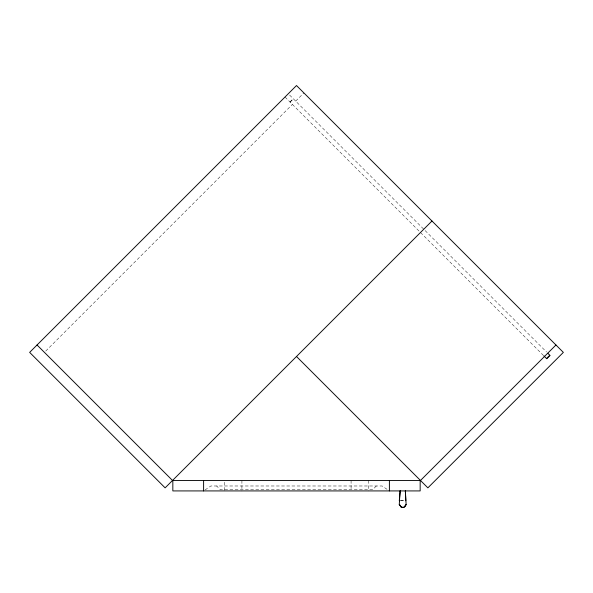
<?xml version="1.0" encoding="UTF-8"?>
<svg xmlns="http://www.w3.org/2000/svg" width="593" height="593" viewBox="0 0 593 593"><rect width="100%" height="100%" fill="white"/><g stroke="black" fill="none" stroke-linecap="round" stroke-linejoin="round"><path stroke-width="0.44" stroke-dasharray="2.96 2.22" d="M289.933 101.952L293.216 98.668M290.14 102.159L293.424 98.875M45.735 351.071L292.393 104.42M295.677 101.136L303.89 92.923M376.333 485.986L372.56 489.759L220.44 489.759L216.667 485.986M205.059 489.937L210.863 485.986L382.137 485.986L389.393 490.922M400.46 500.744L404.989 500.744M400.46 500.788L404.989 500.788M289.599 95.05L546.531 351.983M285.003 97.03L544.463 356.489M368.49 480.471L368.49 490.922M351.078 480.471L351.078 490.048M241.922 480.471L241.922 490.922M224.51 482.213L224.51 490.922"/><path stroke-width="0.89" d="M400.282 490.863L399.282 500.781M400.06 490.863L399.282 504.48L401.394 507.267L404.115 507.267L406.131 504.473L405.353 490.863L405.812 500.788M404.989 506.348L406.131 504.428M405.812 505.243L404.115 507.208L402.758 507.408M431.978 221.011L165.128 487.861L29.65 352.383L296.5 85.533L563.35 352.383L427.872 487.861L296.5 356.489M555.96 344.993L420.481 480.471L172.519 480.471L37.04 344.993M546.516 358.543L549.8 355.259M402.758 507.467L401.394 507.208L399.282 504.473M547.747 353.206L550.007 355.459L546.724 358.743L543.9 355.919M401.394 507.267L399.282 504.428M420.163 480.471L420.163 490.922L172.837 490.922L172.837 480.471M389.393 480.471L389.393 490.922M203.607 480.471L203.607 490.922"/></g></svg>
